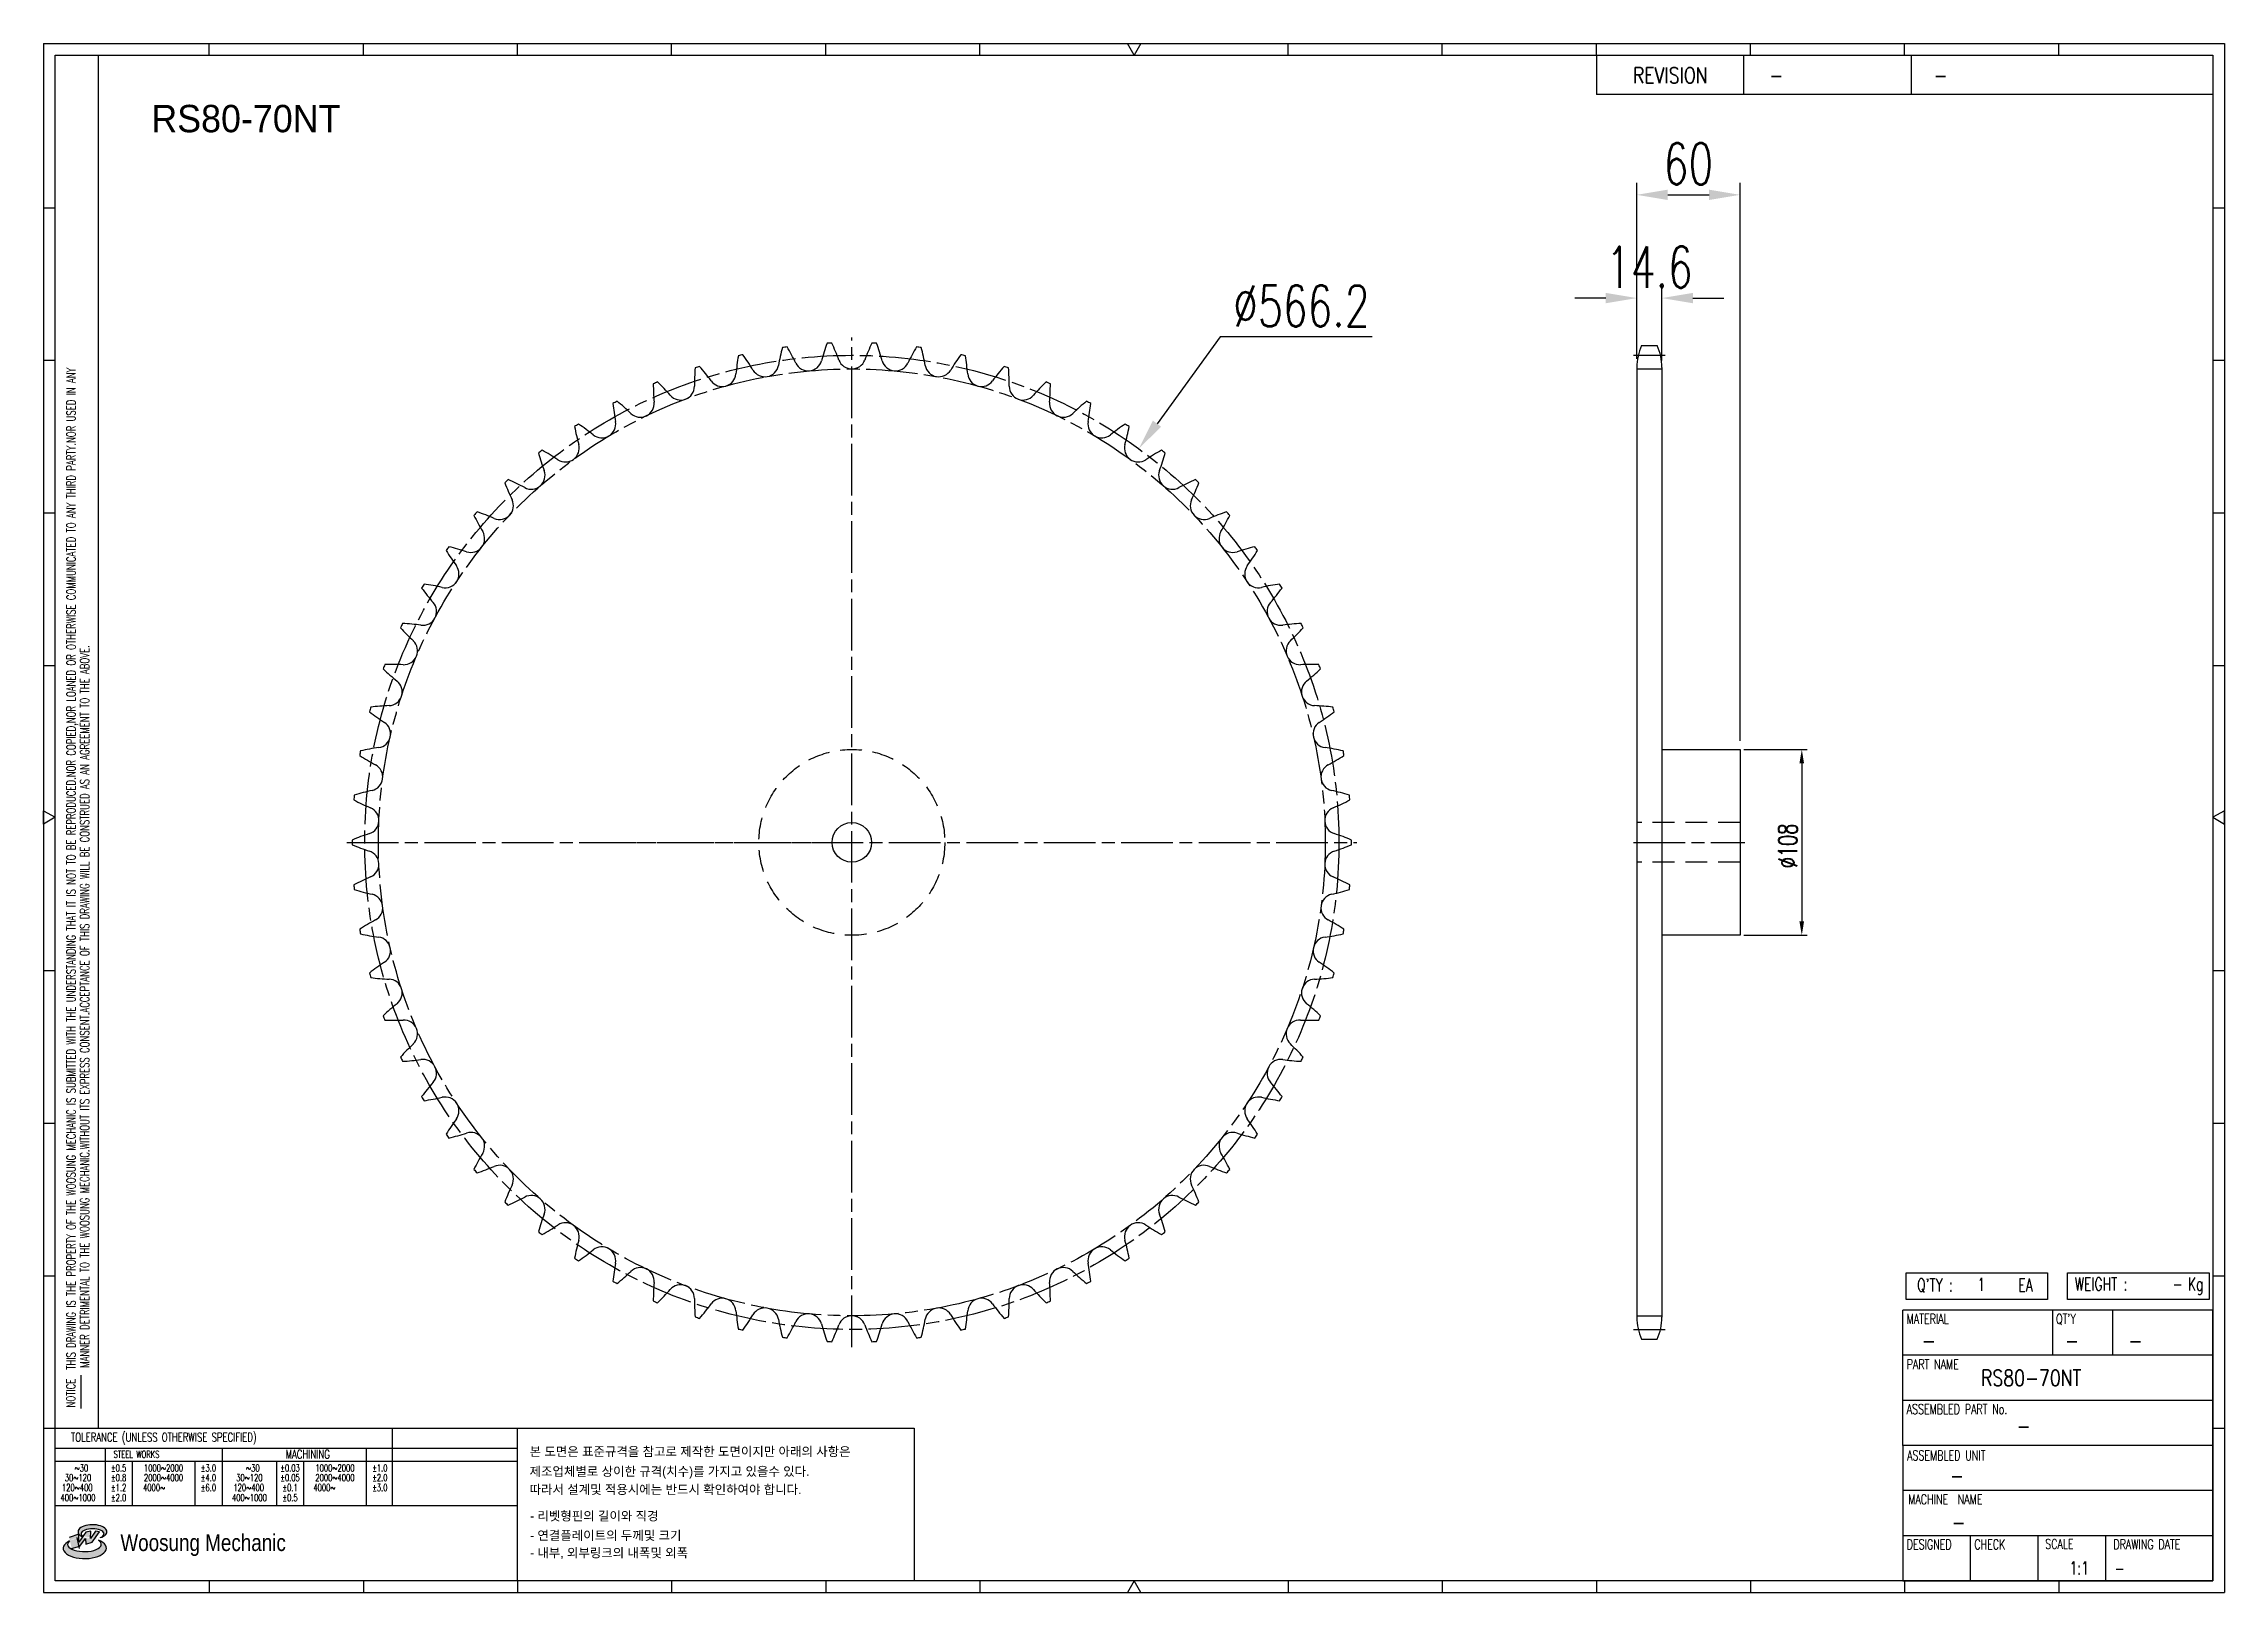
# Model space of a CAD drawing. Header units: millimetres. Extents: x 26814 to 28081, y 33 to 933.
import ezdxf
from ezdxf.enums import TextEntityAlignment as Align

# ---------------------------------------------------------------- set-up
doc = ezdxf.new("R2010")
doc.units = ezdxf.units.MM
for name, pattern in [('AM_ISO08W050', [18, 12, -1.5, 3, -1.5]), ('AM_ISO08W050x2', [9, 6, -0.75, 1.5, -0.75]), ('HIDDEN', [9.525, 6.35, -3.175])]:
    doc.linetypes.add(name, pattern=pattern)
doc.layers.get('Defpoints').update_dxf_attribs({"color": 80})
doc.layers.add('CL2', color=4, linetype='AM_ISO08W050', lineweight=25)
for name, color, linetype in [('HL', 2, 'HIDDEN'), ('LOGO', 7, 'Continuous'), ('S-DIM', 7, 'Continuous'), ('TITLE', 7, 'Continuous')]:
    doc.layers.add(name, color=color, linetype=linetype)
doc.styles.add('HAN', font='ROMANS.shx', dxfattribs={"width": 0.7, "bigfont": 'whgtxt.shx'})
doc.styles.add('HKD_ST2', font='romans.shx', dxfattribs={"width": 0.7, "height": 4, "bigfont": '@extfont2.shx'})
doc.styles.add('HSG', font='SIMPLEX.shx', dxfattribs={"width": 0.7, "bigfont": 'HSG.shx'})
doc.styles.add('MtXpl_', font='Gulim.ttf')
doc.styles.add('SLDTEXTSTYLE4', font='arial.ttf', dxfattribs={"width": 0.8})
doc.dimstyles.new('APP23', dxfattribs={"dimscale": 4.5, "dimtxt": 2.4, "dimasz": 1.8, "dimexe": 0.7, "dimexo": 0.5, "dimgap": 0.6, "dimtad": 1, "dimtoh": 1, "dimdec": 1, "dimrnd": 0.01, "dimzin": 9, "dimdsep": 46, "dimtxsty": 'HSG', "dimcen": 0, "dimclrd": 1, "dimclre": 1, "dimclrt": 256, "dimazin": 2, "dimtp": 1, "dimtm": 1, "dimtfac": 0.5, "dimtdec": 1, "dimtix": 1, "dimtofl": 0, "dimtmove": 0, "dimatfit": 3, "dimfxl": 0, "dimtvp": 1, "dimtolj": 2, "dimlwd": -1, "dimlwe": -1, "dimarcsym": 0})
doc.dimstyles.new('APP36', dxfattribs={"dimscale": 10, "dimtxt": 2.4, "dimasz": 1.8, "dimexe": 0.7, "dimexo": 0.5, "dimgap": 0.6, "dimtad": 1, "dimtoh": 1, "dimdec": 1, "dimrnd": 0.01, "dimzin": 9, "dimdsep": 46, "dimtxsty": 'HSG', "dimcen": 0, "dimclrd": 1, "dimclre": 1, "dimclrt": 256, "dimazin": 2, "dimtp": 1, "dimtm": 1, "dimtfac": 0.5, "dimtdec": 1, "dimtofl": 0, "dimtmove": 0, "dimatfit": 3, "dimfxl": 0, "dimtvp": 1, "dimtolj": 2, "dimlwd": -1, "dimlwe": -1, "dimarcsym": 0})

# ---------------------------------------------------------------- blocks, each defined once
blk = doc.blocks.new('MASTER')
at = {"layer": 'LOGO'}
h = blk.add_hatch(color=10, dxfattribs=at)
h.paths.add_polyline_path([(1.544, 35.177), (1.554, 34.966), (1.779, 35.034), (2.054, 35.422), (1.908, 35.446), (1.728, 35.167), (1.741, 35.439), (1.547, 35.405), (1.292, 35.041), (1.295, 35.33), (0.943, 35.208), (1.03, 34.8), (1.336, 34.885)])
edge = h.paths.add_edge_path()
edge.add_ellipse((1.795, 35.421), major_axis=(-0.53, 0), ratio=0.487785, start_angle=122.36065, end_angle=403.39574)
edge.add_line((1.411, 35.244), (1.419, 35.261))
edge.add_ellipse((1.798, 35.344), major_axis=(-0.423, 0), ratio=0.444396, start_angle=131.58977, end_angle=386.19408, ccw=False)
edge = h.paths.add_edge_path()
edge.add_ellipse((1.512, 34.815), major_axis=(-0.793, 0), ratio=0.480113, start_angle=314.67633, end_angle=590.85213)
edge.add_ellipse((1.501, 34.958), major_axis=(-0.62, 0), ratio=0.43311, start_angle=331.7024, end_angle=574.42495, ccw=False)
at = {"color": 140}
for p, q in [((0, 90.118), (80.15, 90.118)), ((0, 90.118), (0, 33.191)), ((80.15, 90.118), (80.15, 33.191)), ((57.068, 89.693), (57.068, 88.246)), ((62.47, 89.693), (62.47, 88.246)), ((68.635, 89.693), (68.635, 88.246)), ((79.725, 88.246), (57.068, 88.246)), ((68.449, 43.961), (68.449, 44.936)), ((68.449, 44.936), (73.654, 44.936)), ((73.654, 44.936), (73.654, 43.961)), ((74.39, 43.961), (74.39, 44.936)), ((74.39, 44.936), (79.595, 44.936)), ((79.595, 44.936), (79.595, 43.961)), ((68.336, 38.59), (68.336, 43.563)), ((79.725, 43.563), (68.336, 43.563)), ((73.654, 43.961), (68.449, 43.961)), ((73.827, 43.563), (73.827, 41.905)), ((79.595, 43.961), (74.39, 43.961)), ((76.037, 43.563), (76.037, 41.905)), ((79.725, 38.59), (79.725, 43.563)), ((79.725, 41.905), (68.336, 41.905)), ((79.725, 40.248), (68.336, 40.248)), ((68.336, 38.59), (68.336, 33.616)), ((79.725, 38.59), (68.336, 38.59)), ((79.725, 33.616), (79.725, 38.59)), ((79.725, 36.932), (68.336, 36.932)), ((79.725, 35.274), (68.336, 35.274)), ((70.822, 33.616), (70.822, 35.274)), ((73.309, 33.616), (73.309, 35.274)), ((75.796, 33.616), (75.796, 35.274)), ((0, 33.191), (80.15, 33.191)), ((68.336, 33.616), (79.725, 33.616))]:
    blk.add_line(p, q, dxfattribs=at)
for p, q in [((6.089, 89.693), (6.089, 90.118)), ((11.753, 89.693), (11.753, 90.118)), ((17.418, 89.693), (17.418, 90.118)), ((23.082, 89.693), (23.082, 90.118)), ((28.746, 89.693), (28.746, 90.118)), ((34.411, 89.693), (34.411, 90.118)), ((45.739, 89.693), (45.739, 90.118)), ((51.404, 89.693), (51.404, 90.118)), ((57.068, 89.693), (57.068, 90.118)), ((62.732, 89.693), (62.732, 90.118)), ((68.397, 89.693), (68.397, 90.118)), ((74.061, 89.693), (74.061, 90.118)), ((0, 84.085), (0.425, 84.085)), ((79.725, 84.085), (80.15, 84.085)), ((0, 78.478), (0.425, 78.478)), ((79.725, 78.478), (80.15, 78.478)), ((0, 72.87), (0.425, 72.87)), ((79.725, 72.87), (80.15, 72.87)), ((0, 67.262), (0.425, 67.262)), ((79.725, 67.262), (80.15, 67.262)), ((0, 56.047), (0.425, 56.047)), ((79.725, 56.047), (80.15, 56.047)), ((0, 50.439), (0.425, 50.439)), ((79.725, 50.439), (80.15, 50.439)), ((0, 44.832), (0.425, 44.832)), ((79.725, 44.832), (80.15, 44.832)), ((1.377, 39.947), (1.377, 41.174)), ((0, 39.224), (0.425, 39.224)), ((79.725, 39.224), (80.15, 39.224)), ((6.089, 33.616), (6.089, 33.191)), ((11.753, 33.616), (11.753, 33.191)), ((17.418, 33.616), (17.418, 33.191)), ((23.082, 33.616), (23.082, 33.191)), ((28.746, 33.616), (28.746, 33.191)), ((34.411, 33.616), (34.411, 33.191)), ((45.739, 33.616), (45.739, 33.191)), ((51.404, 33.616), (51.404, 33.191)), ((57.068, 33.616), (57.068, 33.191)), ((62.732, 33.616), (62.732, 33.191)), ((68.397, 33.616), (68.397, 33.191)), ((74.061, 33.616), (74.061, 33.191))]:
    blk.add_line(p, q)
at = {"color": 2}
for p, q in [((2.017, 39.224), (2.017, 89.693)), ((0.425, 39.224), (17.418, 39.224)), ((0.425, 38.487), (17.418, 38.487)), ((2.257, 38.487), (2.257, 36.382)), ((6.557, 38.5), (6.557, 36.382)), ((11.857, 38.487), (11.857, 36.382)), ((12.816, 39.224), (12.816, 36.382)), ((17.418, 33.616), (17.418, 39.224)), ((0.425, 38.012), (17.418, 38.012)), ((3.257, 38.012), (3.257, 36.382)), ((5.557, 38.012), (5.557, 36.382)), ((8.557, 38.012), (8.557, 36.382)), ((9.557, 38.026), (9.557, 36.382)), ((0.425, 36.382), (17.418, 36.382))]:
    blk.add_line(p, q, dxfattribs=at)
for points in [[(40.075, 89.693), (39.83, 90.118), (40.32, 90.118)], [(0.425, 61.679), (0, 61.433), (0, 61.924)], [(79.725, 61.679), (80.15, 61.433), (80.15, 61.924)], [(40.075, 33.616), (39.83, 33.191), (40.32, 33.191)]]:
    blk.add_lwpolyline(points, close=True)
at = {"color": 140}
blk.add_lwpolyline([(0.425, 89.693), (79.725, 89.693), (79.725, 33.616), (0.425, 33.616)], close=True, dxfattribs=at)
at = {"layer": 'LOGO'}
for p, q in [((1.295, 35.33), (0.943, 35.208)), ((1.547, 35.405), (1.292, 35.041)), ((1.292, 35.041), (1.295, 35.33)), ((1.741, 35.439), (1.547, 35.405)), ((1.908, 35.446), (1.728, 35.167)), ((1.728, 35.167), (1.741, 35.439)), ((1.779, 35.034), (2.054, 35.422)), ((2.054, 35.422), (1.908, 35.446)), ((1.03, 34.8), (1.336, 34.885)), ((1.224, 35.208), (1.311, 34.8)), ((1.224, 35.208), (1.224, 35.208)), ((1.336, 34.885), (1.544, 35.177)), ((1.419, 35.261), (1.411, 35.244)), ((1.544, 35.177), (1.554, 34.966)), ((1.554, 34.966), (1.779, 35.034))]:
    blk.add_line(p, q, dxfattribs=at)
for centre, major_axis, ratio, start_param, end_param in [((1.795, 35.421), (-0.53, 0), 0.487785, 2.135596, 7.040584), ((1.798, 35.344), (-0.423, 0), 0.444396, 2.296675, 6.740358), ((1.512, 34.815), (-0.793, 0), 0.480113, 5.492138, 10.312315), ((1.501, 34.958), (-0.62, 0), 0.43311, 5.789299, 10.025607)]:
    blk.add_ellipse(centre, major_axis=major_axis, ratio=ratio, start_param=start_param, end_param=end_param, dxfattribs=at)
for s, height, style, width, p in [('REVISION', 0.5806, 'HAN', 0.8, (58.415, 88.664)), ('-', 0.581, 'HAN', 0.8, (63.426, 88.664)), ('-', 0.581, 'HAN', 0.8, (69.468, 88.664)), ("Q'TY : ", 0.4746, 'HKD_ST2', 0.7, (68.857, 44.253)), ('1', 0.475, 'HKD_ST2', 0.7, (71.071, 44.275)), ('EA', 0.4746, 'HKD_ST2', 0.7, (72.578, 44.253)), ('WEIGHT : ', 0.4746, 'HKD_ST2', 0.7, (74.65, 44.286)), ('Kg', 0.4746, 'HKD_ST2', 0.7, (78.807, 44.286)), ('-', 0.581, 'HAN', 0.8, (69.029, 42.157)), ('-', 0.581, 'HAN', 0.8, (74.289, 42.157)), ('-', 0.581, 'HAN', 0.8, (76.623, 42.157)), ('-', 0.581, 'HAN', 0.8, (72.515, 39.013)), ('-', 0.581, 'HAN', 0.8, (70.067, 37.189)), ('-', 0.581, 'HAN', 0.8, (70.126, 35.48)), ('1:1', 0.4746, 'HKD_ST2', 0.7, (74.458, 33.848)), ('-', 0.475, 'HKD_ST2', 0.7, (76.112, 33.837))]:
    blk.add_text(s, height=height, dxfattribs=dict(style=style, width=width)).set_placement(p)
at = {"color": 6, "style": 'HKD_ST2', "width": 0.7}
for s, p in [(' THIS DRAWING IS THE PROPERTY OF THE WOOSUNG MECHANIC IS SUBMITTED WITH THE UNDERSTANDING THAT IT IS NOT TO BE REPRODUCED.NOR COPIED,NOR LOANED OR OTHERWISE COMMUNICATED TO ANY THIRD PARTY.NOR USED IN ANY', (1.173, 41.217)), ('MANNER DETRIMENTAL TO THE WOOSUNG MECHANIC.WITHOUT ITS EXPRESS CONSENT.ACCEPTANCE OF THIS DRAWING WILL BE CONSTRUED AS AN AGREEMENT TO THE ABOVE.', (1.672, 41.447))]:
    blk.add_text(s, height=0.326266, rotation=90, dxfattribs=at).set_placement(p)
at = {"style": 'HKD_ST2', "width": 0.7}
blk.add_text('-', height=0.475, dxfattribs=at).set_placement((78.613, 44.286), align=Align.RIGHT)
at = {"color": 254, "style": 'HKD_ST2', "width": 0.7}
for s, height, p in [('MATERIAL', 0.3651, (68.474, 43.425)), ("QT'Y", 0.3651, (73.965, 43.425)), ('PART NAME', 0.3651, (68.474, 41.756)), ('ASSEMBLED PART No.', 0.36511, (68.474, 40.109)), ('ASSEMBLED UNIT', 0.36511, (68.49, 38.408)), ('MACHINE  NAME', 0.36511, (68.532, 36.794)), ('DESIGNED', 0.3651, (68.474, 35.136)), ('CHECK', 0.3651, (70.961, 35.136)), ('SCALE', 0.3651, (73.566, 35.153)), ('DRAWING DATE', 0.36511, (76.071, 35.141))]:
    blk.add_text(s, height=height, dxfattribs=at).set_placement(p, align=Align.TOP_LEFT)
at = {"style": 'HKD_ST2', "width": 0.7}
blk.add_text('NOTICE', height=0.3263, rotation=90, dxfattribs=at).set_placement((1.163, 39.988))
blk.add_text('TOLERANCE (UNLESS OTHERWISE SPECIFIED)', height=0.32627, dxfattribs=at).set_placement((4.417, 38.896), align=Align.MIDDLE_CENTER)
at = {"color": 4, "style": 'HKD_ST2', "width": 0.7}
for s, height, p in [('%%12630', 0.261, (1.389, 37.762)), ('1000%%1262000', 0.26101, (4.407, 37.762)), ('%%12630', 0.261, (7.689, 37.762)), ('1000%%1262000', 0.26101, (10.707, 37.762)), ('120%%126400', 0.26101, (1.237, 37.045)), ('30%%126120', 0.261, (1.263, 37.411)), ('4000%%126', 0.261, (4.061, 37.045)), ('2000%%1264000', 0.26101, (4.407, 37.411)), ('120%%126400', 0.26101, (7.537, 37.045)), ('30%%126120', 0.261, (7.563, 37.411)), ('4000%%126', 0.261, (10.321, 37.045)), ('2000%%1264000', 0.26101, (10.707, 37.411)), ('400%%1261000', 0.26101, (1.263, 36.67)), ('400%%1261000', 0.26101, (7.563, 36.67))]:
    blk.add_text(s, height=height, dxfattribs=at).set_placement(p, align=Align.MIDDLE_CENTER)
for s, height, p in [('%%P0.5', 0.261, (2.757, 37.762)), ('STEEL WORKS', 0.26101, (3.416, 38.268)), ('%%P3.0', 0.261, (6.057, 37.762)), ('%%P0.03', 0.261, (9.057, 37.762)), ('MACHINING', 0.3263, (9.707, 38.27)), ('%%P1.0', 0.261, (12.357, 37.762)), ('%%P0.8', 0.261, (2.757, 37.411)), ('%%P1.2', 0.261, (2.757, 37.045)), ('%%P4.0', 0.261, (6.057, 37.411)), ('%%P6.0', 0.261, (6.057, 37.045)), ('%%P0.05', 0.261, (9.057, 37.411)), ('%%P0.1', 0.261, (9.057, 37.045)), ('%%P2.0', 0.261, (12.357, 37.411)), ('%%P3.0', 0.261, (12.357, 37.045)), ('%%P2.0', 0.261, (2.757, 36.67)), ('%%P0.5', 0.261, (9.057, 36.67))]:
    blk.add_text(s, height=height, dxfattribs=at).set_placement(p, align=Align.MIDDLE)
at = {"color": 1, "style": 'SLDTEXTSTYLE4', "width": 0.8}
blk.add_text('Woosung Mechanic', height=0.61957, dxfattribs=at).set_placement((2.822, 34.711))
blk = doc.blocks.new('*D3')
at = {"layer": 'Defpoints', "color": 0, "transparency": 16777216}
for p in [(27754.6, 784.8), (27740, 744.5), (27754.6, 743.6)]:
    blk.add_point(p, dxfattribs=at)
at = {"layer": 'S-DIM', "color": 1, "transparency": 16777216}
for p, q in [((27740, 749.5), (27740, 791.8)), ((27754.6, 748.6), (27754.6, 791.8)), ((27722, 784.8), (27704, 784.8)), ((27772.6, 784.8), (27790.6, 784.8))]:
    blk.add_line(p, q, dxfattribs=at)
for points in [[(27722, 787.8), (27722, 781.8), (27740, 784.8)], [(27772.6, 787.8), (27772.6, 781.8), (27754.6, 784.8)]]:
    blk.add_solid(points, dxfattribs=at)
at = {"layer": 'S-DIM', "transparency": 16777216, "insert": (27747.3, 802.8), "char_height": 24, "attachment_point": 5, "style": 'HSG'}
blk.add_mtext('\\A2;14.6', dxfattribs=at)
blk = doc.blocks.new('*D4')
at = {"layer": 'Defpoints', "color": 0, "transparency": 16777216}
for p in [(27800, 844.8), (27740, 744.5), (27800, 522.5)]:
    blk.add_point(p, dxfattribs=at)
at = {"layer": 'S-DIM', "color": 1, "transparency": 16777216}
for p, q in [((27740, 749.5), (27740, 851.8)), ((27800, 527.5), (27800, 851.8)), ((27758, 844.8), (27782, 844.8))]:
    blk.add_line(p, q, dxfattribs=at)
for points in [[(27758, 847.8), (27758, 841.8), (27740, 844.8)], [(27782, 847.8), (27782, 841.8), (27800, 844.8)]]:
    blk.add_solid(points, dxfattribs=at)
at = {"layer": 'S-DIM', "transparency": 16777216, "insert": (27770, 862.8), "char_height": 24, "attachment_point": 5, "style": 'HSG'}
blk.add_mtext('\\A2;60', dxfattribs=at)
blk = doc.blocks.new('*D5')
at = {"layer": 'Defpoints', "color": 0, "transparency": 16777216}
for p in [(27450.6, 697.3), (27117.1, 239.7)]:
    blk.add_point(p, dxfattribs=at)
at = {"layer": 'S-DIM', "color": 1, "transparency": 16777216}
for p, q in [((27497.9, 762.2), (27461.2, 711.8)), ((27586.3, 762.2), (27497.9, 762.2))]:
    blk.add_line(p, q, dxfattribs=at)
blk.add_solid([(27458.8, 713.6), (27463.6, 710), (27450.6, 697.3)], dxfattribs=at)
at = {"layer": 'S-DIM', "transparency": 16777216, "insert": (27545.1, 780.2), "char_height": 24, "attachment_point": 5, "style": 'HSG'}
blk.add_mtext('\\A2;∅566.2', dxfattribs=at)
blk = doc.blocks.new('*D2')
at = {"layer": 'Defpoints', "color": 0, "transparency": 16777216}
for p in [(27800, 522.5), (27800, 414.5), (27835.9, 414.5)]:
    blk.add_point(p, dxfattribs=at)
at = {"layer": 'S-DIM', "color": 1, "transparency": 16777216}
for p, q in [((27802.3, 522.5), (27839, 522.5)), ((27835.9, 514.4), (27835.9, 422.6)), ((27802.3, 414.5), (27839, 414.5))]:
    blk.add_line(p, q, dxfattribs=at)
for points in [[(27834.5, 514.4), (27837.2, 514.4), (27835.9, 522.5)], [(27834.5, 422.6), (27837.2, 422.6), (27835.9, 414.5)]]:
    blk.add_solid(points, dxfattribs=at)
at = {"layer": 'S-DIM', "transparency": 16777216, "insert": (27827.8, 466.4), "char_height": 10.8, "attachment_point": 5, "rotation": 90, "style": 'HSG'}
blk.add_mtext('\\A2;%%c108', dxfattribs=at)

msp = doc.modelspace()

# ---------------------------------------------------------------- linework, layer by layer
for p, q in [((27742.8, 757.17), (27751.8, 757.17)), ((27740, 744.47), (27740, 192.5)), ((27754.6, 744.47), (27754.6, 192.5)), ((27754.6, 522.48), (27800, 522.48)), ((27800, 522.48), (27800, 414.48)), ((27800, 414.48), (27754.6, 414.48)), ((27742.8, 179.8), (27751.8, 179.8))]:
    msp.add_line(p, q)
at = {"color": 140}
msp.add_lwpolyline([(27089.59, 128), (27320.11, 128), (27320.11, 39.33), (27089.59, 39.33)], close=True, dxfattribs=at)
msp.add_circle((27283.86, 468.48), 11.5)
for centre, radius, start, end in [((27353.15, 728.23), 137.2, 170.32077, 174.78571), ((27283.86, 468.48), 290.41, 102.58673, 103.12755), ((27108.73, 672.45), 137.2, 30.92857, 35.39351), ((27376.16, 720.98), 137.2, 165.17792, 169.64286), ((27283.86, 468.48), 290.41, 97.44388, 97.9847), ((27127.72, 687.32), 137.2, 25.78571, 30.25066), ((27258.48, 750.5), 8.02, 205.78571, 344.5), ((27398.42, 711.69), 137.2, 160.03506, 164.5), ((27283.86, 468.48), 290.41, 92.30102, 92.84184), ((27147.96, 700.44), 137.2, 20.64286, 25.1078), ((27283.86, 751.64), 8.02, 200.64286, 339.35714), ((27419.76, 700.44), 137.2, 154.8922, 159.35714), ((27283.86, 468.48), 290.41, 87.15816, 87.69898), ((27169.3, 711.69), 137.2, 15.5, 19.96494), ((27309.24, 750.5), 8.02, 195.5, 334.21429), ((27440, 687.32), 137.2, 149.74934, 154.21429), ((27283.86, 468.48), 290.41, 82.0153, 82.55612), ((27191.56, 720.98), 137.2, 10.35714, 14.82208), ((27458.99, 672.45), 137.2, 144.60649, 149.07143), ((27283.86, 468.48), 290.41, 76.87245, 77.41327), ((27214.57, 728.23), 137.2, 5.21429, 9.67923), ((27770.2, 744.47), 30.2, 155.13196, 180), ((27724.4, 744.47), 30.2, 0, 24.86804), ((27283.86, 468.48), 290.41, 112.87245, 113.41327), ((27075.12, 637.9), 137.2, 41.21429, 45.67923), ((27329.59, 733.4), 137.2, 175.46363, 179.92857), ((27283.86, 468.48), 290.41, 107.72959, 108.27041), ((27091.15, 655.93), 137.2, 36.07143, 40.53637), ((27208.53, 741.43), 8.02, 216.07143, 354.78571), ((27233.3, 747.09), 8.02, 210.92857, 349.64286), ((27334.42, 747.09), 8.02, 190.35714, 329.07143), ((27359.19, 741.43), 8.02, 185.21429, 323.92857), ((27476.57, 655.93), 137.2, 139.46363, 143.92857), ((27283.86, 468.48), 290.41, 71.72959, 72.27041), ((27238.13, 733.4), 137.2, 0.07143, 4.53637), ((27492.6, 637.9), 137.2, 134.32077, 138.78571), ((27283.86, 468.48), 290.41, 66.58673, 67.12755), ((27283.86, 468.48), 290.41, 118.0153, 118.55612), ((27281.55, 737.31), 137.2, 185.74934, 190.21429), ((27060.78, 618.5), 137.2, 46.35714, 50.82208), ((27161.01, 723.6), 8.02, 226.35714, 5.07143), ((27305.66, 736.43), 137.2, 180.60649, 185.07143), ((27184.37, 733.58), 8.02, 221.21429, 359.92857), ((27383.35, 733.58), 8.02, 180.07143, 318.78571), ((27406.72, 723.6), 8.02, 174.92857, 313.64286), ((27262.06, 736.43), 137.2, 354.92857, 359.39351), ((27506.94, 618.5), 137.2, 129.17792, 133.64286), ((27283.86, 468.48), 290.41, 61.44388, 61.9847), ((27286.17, 737.31), 137.2, 349.78571, 354.25066), ((27283.86, 468.48), 290.41, 123.15816, 123.69898), ((27257.47, 736.02), 137.2, 190.8922, 195.35714), ((27048.23, 597.9), 137.2, 51.5, 55.96494), ((27138.63, 711.56), 8.02, 231.5, 10.21429), ((27429.09, 711.56), 8.02, 169.78571, 308.5), ((27519.49, 597.9), 137.2, 124.03506, 128.5), ((27310.26, 736.02), 137.2, 344.64286, 349.1078), ((27283.86, 468.48), 290.41, 56.30102, 56.84184), ((27117.43, 697.56), 8.02, 236.64286, 15.35714), ((27450.29, 697.56), 8.02, 164.64286, 303.35714), ((27097.56, 681.72), 8.02, 241.78571, 20.5), ((27283.86, 468.48), 290.41, 128.30102, 128.84184), ((27233.59, 732.58), 137.2, 196.03506, 200.5), ((27037.58, 576.26), 137.2, 56.64286, 61.1078), ((27530.14, 576.26), 137.2, 118.8922, 123.35714), ((27470.16, 681.72), 8.02, 159.5, 298.21429), ((27334.13, 732.58), 137.2, 339.5, 343.96494), ((27283.86, 468.48), 290.41, 51.15816, 51.69898), ((27283.86, 468.48), 290.41, 133.44388, 133.9847), ((27210.12, 727.01), 137.2, 201.17792, 205.64286), ((27028.91, 553.75), 137.2, 61.78571, 66.25066), ((27538.81, 553.75), 137.2, 113.74934, 118.21429), ((27357.6, 727.01), 137.2, 334.35714, 338.82208), ((27283.86, 468.48), 290.41, 46.0153, 46.55612), ((27283.86, 468.48), 290.41, 138.58673, 139.12755), ((27022.29, 530.55), 137.2, 66.92857, 71.39351), ((27079.2, 664.16), 8.02, 246.92857, 25.64286), ((27488.52, 664.16), 8.02, 154.35714, 293.07143), ((27545.43, 530.55), 137.2, 108.60649, 113.07143), ((27283.86, 468.48), 290.41, 40.87245, 41.41327), ((27062.48, 645.03), 8.02, 252.07143, 30.78571), ((27187.24, 719.36), 137.2, 206.32077, 210.78571), ((27505.24, 645.03), 8.02, 149.21429, 287.92857), ((27380.48, 719.36), 137.2, 329.21429, 333.67923), ((27283.86, 468.48), 290.41, 143.72959, 144.27041), ((27165.14, 709.69), 137.2, 211.46363, 215.92857), ((27017.78, 506.86), 137.2, 72.07143, 76.53637), ((27549.94, 506.86), 137.2, 103.46363, 107.92857), ((27402.58, 709.69), 137.2, 324.07143, 328.53637), ((27283.86, 468.48), 290.41, 35.72959, 36.27041), ((27047.55, 624.47), 8.02, 257.21429, 35.92857), ((27520.17, 624.47), 8.02, 144.07143, 282.78571), ((27283.86, 468.48), 290.41, 148.87245, 149.41327), ((27144, 698.07), 137.2, 216.60649, 221.07143), ((27015.41, 482.85), 137.2, 77.21429, 81.67923), ((27552.31, 482.85), 137.2, 98.32077, 102.78571), ((27423.72, 698.07), 137.2, 318.92857, 323.39351), ((27283.86, 468.48), 290.41, 30.58673, 31.12755), ((27283.86, 468.48), 290.41, 154.0153, 154.55612), ((27015.2, 458.73), 137.2, 82.35714, 86.82208), ((27034.52, 602.66), 8.02, 262.35714, 41.07143), ((27533.2, 602.66), 8.02, 138.92857, 277.64286), ((27552.52, 458.73), 137.2, 93.17792, 97.64286), ((27283.86, 468.48), 290.41, 25.44388, 25.9847), ((27123.98, 684.61), 137.2, 221.74934, 226.21429), ((27023.49, 579.77), 8.02, 267.5, 46.21429), ((27544.23, 579.77), 8.02, 133.78571, 272.5), ((27443.74, 684.61), 137.2, 313.78571, 318.25066), ((27283.86, 468.48), 290.41, 159.15816, 159.69898), ((27017.16, 434.69), 137.2, 87.5, 91.96494), ((27550.56, 434.69), 137.2, 88.03506, 92.5), ((27283.86, 468.48), 290.41, 20.30102, 20.84184), ((27105.25, 669.41), 137.2, 226.8922, 231.35714), ((27014.57, 555.98), 8.02, 272.64286, 51.35714), ((27553.15, 555.98), 8.02, 128.64286, 267.35714), ((27462.47, 669.41), 137.2, 308.64286, 313.1078), ((27283.86, 468.48), 290.41, 164.30102, 164.84184), ((27021.26, 410.92), 137.2, 92.64286, 97.1078), ((27546.46, 410.92), 137.2, 82.8922, 87.35714), ((27283.86, 468.48), 290.41, 15.15816, 15.69898), ((27087.96, 652.59), 137.2, 232.03506, 236.5), ((27007.81, 531.49), 8.02, 277.78571, 56.5), ((27559.91, 531.49), 8.02, 123.5, 262.21429), ((27479.76, 652.59), 137.2, 303.5, 307.96494), ((27283.86, 468.48), 290.41, 169.44388, 169.9847), ((27027.48, 387.61), 137.2, 97.78571, 102.25066), ((27540.24, 387.61), 137.2, 77.74934, 82.21429), ((27283.86, 468.48), 290.41, 10.0153, 10.55612), ((27072.25, 634.29), 137.2, 237.17792, 241.64286), ((27003.27, 506.49), 8.02, 282.92857, 61.64286), ((27564.45, 506.49), 8.02, 118.35714, 257.07143), ((27495.47, 634.29), 137.2, 298.35714, 302.82208), ((27283.86, 468.48), 290.41, 174.58673, 175.12755), ((27035.76, 364.95), 137.2, 102.92857, 107.39351), ((27531.96, 364.95), 137.2, 72.60649, 77.07143), ((27283.86, 468.48), 290.41, 4.87245, 5.41327), ((27058.24, 614.65), 137.2, 242.32077, 246.78571), ((27000.99, 481.19), 8.02, 288.07143, 66.78571), ((27566.73, 481.19), 8.02, 113.21429, 251.92857), ((27509.48, 614.65), 137.2, 293.21429, 297.67923), ((27283.86, 468.48), 290.41, 179.72959, 180.27041), ((27046.04, 343.13), 137.2, 108.07143, 112.53637), ((27521.68, 343.13), 137.2, 67.46363, 71.92857), ((27283.86, 468.48), 290.41, 359.72959, 0.27041), ((27046.04, 593.84), 137.2, 247.46363, 251.92857), ((27000.99, 455.78), 8.02, 293.21429, 71.92857), ((27566.73, 455.78), 8.02, 108.07143, 246.78571), ((27521.68, 593.84), 137.2, 288.07143, 292.53637), ((27058.24, 322.32), 137.2, 113.21429, 117.67923), ((27283.86, 468.48), 290.41, 184.87245, 185.41327), ((27509.48, 322.32), 137.2, 62.32077, 66.78571), ((27283.86, 468.48), 290.41, 354.58673, 355.12755), ((27035.76, 572.02), 137.2, 252.60649, 257.07143), ((27003.27, 430.48), 8.02, 298.35714, 77.07143), ((27564.45, 430.48), 8.02, 102.92857, 241.64286), ((27531.96, 572.02), 137.2, 282.92857, 287.39351), ((27072.25, 302.68), 137.2, 118.35714, 122.82208), ((27495.47, 302.68), 137.2, 57.17792, 61.64286), ((27283.86, 468.48), 290.41, 190.0153, 190.55612), ((27027.48, 549.36), 137.2, 257.74934, 262.21429), ((27007.81, 405.48), 8.02, 303.5, 82.21429), ((27559.91, 405.48), 8.02, 97.78571, 236.5), ((27540.24, 549.36), 137.2, 277.78571, 282.25066), ((27283.86, 468.48), 290.41, 349.44388, 349.9847), ((27087.96, 284.38), 137.2, 123.5, 127.96494), ((27479.76, 284.38), 137.2, 52.03506, 56.5), ((27283.86, 468.48), 290.41, 195.15816, 195.69898), ((27021.26, 526.05), 137.2, 262.8922, 267.35714), ((27014.57, 380.99), 8.02, 308.64286, 87.35714), ((27553.15, 380.99), 8.02, 92.64286, 231.35714), ((27546.46, 526.05), 137.2, 272.64286, 277.1078), ((27283.86, 468.48), 290.41, 344.30102, 344.84184), ((27105.25, 267.56), 137.2, 128.64286, 133.1078), ((27283.86, 468.48), 290.41, 200.30102, 200.84184), ((27462.47, 267.56), 137.2, 46.8922, 51.35714), ((27283.86, 468.48), 290.41, 339.15816, 339.69898), ((27017.16, 502.28), 137.2, 268.03506, 272.5), ((27023.49, 357.2), 8.02, 313.78571, 92.5), ((27544.23, 357.2), 8.02, 87.5, 226.21429), ((27550.56, 502.28), 137.2, 267.5, 271.96494), ((27123.98, 252.36), 137.2, 133.78571, 138.25066), ((27283.86, 468.48), 290.41, 205.44388, 205.9847), ((27015.2, 478.24), 137.2, 273.17792, 277.64286), ((27034.52, 334.31), 8.02, 318.92857, 97.64286), ((27533.2, 334.31), 8.02, 82.35714, 221.07143), ((27552.52, 478.24), 137.2, 262.35714, 266.82208), ((27443.74, 252.36), 137.2, 41.74934, 46.21429), ((27283.86, 468.48), 290.41, 334.0153, 334.55612), ((27144, 238.9), 137.2, 138.92857, 143.39351), ((27283.86, 468.48), 290.41, 210.58673, 211.12755), ((27015.41, 454.12), 137.2, 278.32077, 282.78571), ((27047.55, 312.5), 8.02, 324.07143, 102.78571), ((27520.17, 312.5), 8.02, 77.21429, 215.92857), ((27552.31, 454.12), 137.2, 257.21429, 261.67923), ((27423.72, 238.9), 137.2, 36.60649, 41.07143), ((27283.86, 468.48), 290.41, 328.87245, 329.41327), ((27165.14, 227.28), 137.2, 144.07143, 148.53637), ((27402.58, 227.28), 137.2, 31.46363, 35.92857), ((27283.86, 468.48), 290.41, 215.72959, 216.27041), ((27017.78, 430.11), 137.2, 283.46363, 287.92857), ((27062.48, 291.94), 8.02, 329.21429, 107.92857), ((27505.24, 291.94), 8.02, 72.07143, 210.78571), ((27549.94, 430.11), 137.2, 252.07143, 256.53637), ((27283.86, 468.48), 290.41, 323.72959, 324.27041), ((27187.24, 217.61), 137.2, 149.21429, 153.67923), ((27022.29, 406.42), 137.2, 288.60649, 293.07143), ((27079.2, 272.81), 8.02, 334.35714, 113.07143), ((27488.52, 272.81), 8.02, 66.92857, 205.64286), ((27545.43, 406.42), 137.2, 246.92857, 251.39351), ((27380.48, 217.61), 137.2, 26.32077, 30.78571), ((27283.86, 468.48), 290.41, 220.87245, 221.41327), ((27210.12, 209.96), 137.2, 154.35714, 158.82208), ((27357.6, 209.96), 137.2, 21.17792, 25.64286), ((27283.86, 468.48), 290.41, 318.58673, 319.12755), ((27283.86, 468.48), 290.41, 226.0153, 226.55612), ((27028.91, 383.22), 137.2, 293.74934, 298.21429), ((27097.56, 255.25), 8.02, 339.5, 118.21429), ((27470.16, 255.25), 8.02, 61.78571, 200.5), ((27538.81, 383.22), 137.2, 241.78571, 246.25066), ((27283.86, 468.48), 290.41, 313.44388, 313.9847), ((27233.59, 204.39), 137.2, 159.5, 163.96494), ((27283.86, 468.48), 290.41, 231.15816, 231.69898), ((27037.58, 360.71), 137.2, 298.8922, 303.35714), ((27117.43, 239.41), 8.02, 344.64286, 123.35714), ((27450.29, 239.41), 8.02, 56.64286, 195.35714), ((27530.14, 360.71), 137.2, 236.64286, 241.1078), ((27334.13, 204.39), 137.2, 16.03506, 20.5), ((27283.86, 468.48), 290.41, 308.30102, 308.84184), ((27257.47, 200.95), 137.2, 164.64286, 169.1078), ((27048.23, 339.07), 137.2, 304.03506, 308.5), ((27138.63, 225.41), 8.02, 349.78571, 128.5), ((27429.09, 225.41), 8.02, 51.5, 190.21429), ((27519.49, 339.07), 137.2, 231.5, 235.96494), ((27310.26, 200.95), 137.2, 10.8922, 15.35714), ((27283.86, 468.48), 290.41, 236.30102, 236.84184), ((27281.55, 199.66), 137.2, 169.78571, 174.25066), ((27060.78, 318.46), 137.2, 309.17792, 313.64286), ((27161.01, 213.37), 8.02, 354.92857, 133.64286), ((27406.72, 213.37), 8.02, 46.35714, 185.07143), ((27506.94, 318.46), 137.2, 226.35714, 230.82208), ((27286.17, 199.66), 137.2, 5.74934, 10.21429), ((27283.86, 468.48), 290.41, 303.15816, 303.69898), ((27283.86, 468.48), 290.41, 241.44388, 241.9847), ((27305.66, 200.54), 137.2, 174.92857, 179.39351), ((27075.12, 299.07), 137.2, 314.32077, 318.78571), ((27184.37, 203.39), 8.02, 0.07143, 138.78571), ((27329.59, 203.57), 137.2, 180.07143, 184.53637), ((27208.53, 195.54), 8.02, 5.21429, 143.92857), ((27359.19, 195.54), 8.02, 36.07143, 174.78571), ((27238.13, 203.57), 137.2, 355.46363, 359.92857), ((27383.35, 203.39), 8.02, 41.21429, 179.92857), ((27492.6, 299.07), 137.2, 221.21429, 225.67923), ((27262.06, 200.54), 137.2, 0.60649, 5.07143), ((27283.86, 468.48), 290.41, 298.0153, 298.55612), ((27283.86, 468.48), 290.41, 246.58673, 247.12755), ((27283.86, 468.48), 290.41, 251.72959, 252.27041), ((27091.15, 281.04), 137.2, 319.46363, 323.92857), ((27353.15, 208.73), 137.2, 185.21429, 189.67923), ((27108.73, 264.52), 137.2, 324.60649, 329.07143), ((27233.3, 189.88), 8.02, 10.35714, 149.07143), ((27376.16, 215.99), 137.2, 190.35714, 194.82208), ((27258.48, 186.47), 8.02, 15.5, 154.21429), ((27283.86, 185.33), 8.02, 20.64286, 159.35714), ((27309.24, 186.47), 8.02, 25.78571, 164.5), ((27191.56, 215.99), 137.2, 345.17792, 349.64286), ((27334.42, 189.88), 8.02, 30.92857, 169.64286), ((27458.99, 264.52), 137.2, 210.92857, 215.39351), ((27214.57, 208.73), 137.2, 350.32077, 354.78571), ((27476.57, 281.04), 137.2, 216.07143, 220.53637), ((27283.86, 468.48), 290.41, 287.72959, 288.27041), ((27283.86, 468.48), 290.41, 292.87245, 293.41327), ((27770.2, 192.5), 30.2, 180, 204.86804), ((27724.4, 192.5), 30.2, 335.13196, 0), ((27283.86, 468.48), 290.41, 256.87245, 257.41327), ((27283.86, 468.48), 290.41, 262.0153, 262.55612), ((27127.72, 249.65), 137.2, 329.74934, 334.21429), ((27398.42, 225.28), 137.2, 195.5, 199.96494), ((27283.86, 468.48), 290.41, 267.15816, 267.69898), ((27147.96, 236.53), 137.2, 334.8922, 339.35714), ((27419.76, 236.53), 137.2, 200.64286, 205.1078), ((27283.86, 468.48), 290.41, 272.30102, 272.84184), ((27169.3, 225.28), 137.2, 340.03506, 344.5), ((27440, 249.65), 137.2, 205.78571, 210.25066), ((27283.86, 468.48), 290.41, 277.44388, 277.9847), ((27283.86, 468.48), 290.41, 282.58673, 283.12755)]:
    msp.add_arc(centre, radius, start, end)
at = {"layer": 'CL2', "linetype": 'AM_ISO08W050x2', "ltscale": 5}
for p, q in [((27283.86, 175.08), (27283.86, 761.89)), ((27738.06, 751.56), (27756.55, 751.56)), ((27740, 743.62), (27754.6, 743.62)), ((26990.45, 468.48), (27577.27, 468.48)), ((27128.71, 468.48), (27278.86, 468.48)), ((27738.06, 468.48), (27802.82, 468.48)), ((27740, 193.35), (27754.6, 193.35)), ((27738.06, 185.41), (27756.55, 185.41))]:
    msp.add_line(p, q, dxfattribs=at)
for radius in [283.07, 275.13]:
    msp.add_circle((27283.86, 468.48), radius, dxfattribs=at)
at = {"layer": 'HL', "linetype": 'HIDDEN', "ltscale": 2}
for p, q in [((27800, 479.98), (27740, 479.98)), ((27800, 456.98), (27740, 456.98))]:
    msp.add_line(p, q, dxfattribs=at)
at = {"layer": 'HL', "ltscale": 2}
msp.add_circle((27283.86, 468.48), 54, dxfattribs=at)

# ---------------------------------------------------------------- block references
at = {"color": 140, "xscale": 15.81103464176613, "yscale": 15.81103464176613, "zscale": 15.81103464176613}
msp.add_blockref('MASTER', (26814.2, -492.17), dxfattribs=at)

# ---------------------------------------------------------------- texts
at = {"style": 'HAN', "width": 0.8}
msp.add_text('RS80-70NT', height=9.18, dxfattribs=at).set_placement((27940.06, 152.69))
at = {"color": 140, "style": 'MtXpl_'}
for s, p in [('본 도면은 표준규격을 참고로 제작한 도면이지만 아래의 사항은', (27096.6, 111.84)), ('제조업체별로 상이한 규격(치수)를 가지고 있을수 있다.', (27096.6, 100.31)), ('따라서 설계및 적용시에는 반드시 확인하여야 합니다.', (27096.6, 89.79)), ('- 리벳형핀의 길이와 직경', (27096.89, 74.39)), ('- 연결플레이트의 두께및 크기', (27096.89, 63.1)), ('- 내부, 외부링크의 내폭및 외폭', (27096.89, 52.97))]:
    msp.add_text(s, height=5.3037, dxfattribs=at).set_placement(p)
at = {"layer": 'TITLE', "color": 254, "style": 'MtXpl_'}
msp.add_text('RS80-70NT', height=15.911, dxfattribs=at).set_placement((26876.8, 881.17))

# ---------------------------------------------------------------- dimensions: what is measured, and where the dimension line sits
at = {"layer": 'S-DIM'}
dim = msp.add_linear_dim(base=(27800, 844.76), p1=(27740, 744.47), p2=(27800, 522.48), dimstyle='APP36', dxfattribs=at)
dim.commit()
dim.dimension.update_dxf_attribs({"geometry": '*D4', "text_midpoint": (27770, 862.76)})
dim = msp.add_linear_dim(base=(27754.6, 784.76), p1=(27740, 744.47), p2=(27754.6, 743.62), dimstyle='APP36', dxfattribs=at)
dim.commit()
dim.dimension.update_dxf_attribs({"geometry": '*D3', "text_midpoint": (27747.3, 784.76), "dimtype": 128})
dim = msp.add_diameter_dim_2p(p1=(27117.146, 239.7132), p2=(27450.5752, 697.2557), dimstyle='APP36', dxfattribs=at)
dim.commit()
dim.dimension.update_dxf_attribs({"geometry": '*D5', "text_midpoint": (27545.0719, 762.1578), "dimtype": 131})
dim = msp.add_linear_dim(base=(27835.88, 414.48), p1=(27800, 522.48), p2=(27800, 414.48), angle=90, text='%%c<>', dimstyle='APP23', dxfattribs=at)
dim.commit()
dim.dimension.update_dxf_attribs({"geometry": '*D2', "text_midpoint": (27835.88, 466.44), "dimtype": 128})

doc.saveas('drawing.dxf')
